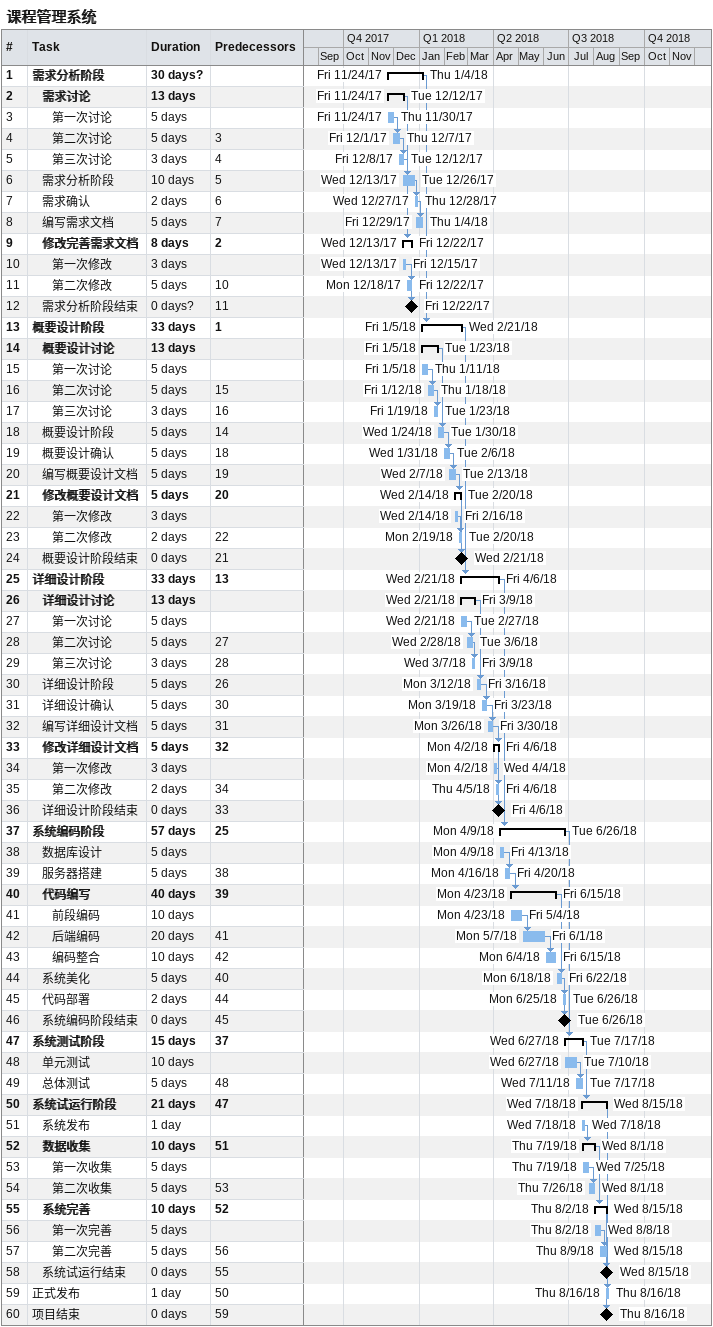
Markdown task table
课程管理系统

| ID | Level | Task | Duration | Start | Finish | Predecessors |
|---|---|---|---|---|---|---|
| 1 | 1 | **需求分析阶段** | 30d? | 2017-11-24 | 2018-01-04 |  |
| 2 | 2 | **需求讨论** | 13d | 2017-11-24 | 2017-12-12 |  |
| 3 | 3 | 第一次讨论 | 5d | 2017-11-24 | 2017-11-30 |  |
| 4 | 3 | 第二次讨论 | 5d | 2017-12-01 | 2017-12-07 | 3 |
| 5 | 3 | 第三次讨论 | 3d | 2017-12-08 | 2017-12-12 | 4 |
| 6 | 2 | 需求分析阶段 | 10d | 2017-12-13 | 2017-12-26 | 5 |
| 7 | 2 | 需求确认 | 2d | 2017-12-27 | 2017-12-28 | 6 |
| 8 | 2 | 编写需求文档 | 5d | 2017-12-29 | 2018-01-04 | 7 |
| 9 | 2 | **修改完善需求文档** | 8d | 2017-12-13 | 2017-12-22 | 2 |
| 10 | 3 | 第一次修改 | 3d | 2017-12-13 | 2017-12-15 |  |
| 11 | 3 | 第二次修改 | 5d | 2017-12-18 | 2017-12-22 | 10 |
| 12 | 2 | 需求分析阶段结束 | 0d? | 2017-12-22 | 2017-12-22 | 11 |
| 13 | 1 | **概要设计阶段** | 33d | 2018-01-05 | 2018-02-21 | 1 |
| 14 | 2 | **概要设计讨论** | 13d | 2018-01-05 | 2018-01-23 |  |
| 15 | 3 | 第一次讨论 | 5d | 2018-01-05 | 2018-01-11 |  |
| 16 | 3 | 第二次讨论 | 5d | 2018-01-12 | 2018-01-18 | 15 |
| 17 | 3 | 第三次讨论 | 3d | 2018-01-19 | 2018-01-23 | 16 |
| 18 | 2 | 概要设计阶段 | 5d | 2018-01-24 | 2018-01-30 | 14 |
| 19 | 2 | 概要设计确认 | 5d | 2018-01-31 | 2018-02-06 | 18 |
| 20 | 2 | 编写概要设计文档 | 5d | 2018-02-07 | 2018-02-13 | 19 |
| 21 | 2 | **修改概要设计文档** | 5d | 2018-02-14 | 2018-02-20 | 20 |
| 22 | 3 | 第一次修改 | 3d | 2018-02-14 | 2018-02-16 |  |
| 23 | 3 | 第二次修改 | 2d | 2018-02-19 | 2018-02-20 | 22 |
| 24 | 2 | 概要设计阶段结束 | 0d | 2018-02-21 | 2018-02-21 | 21 |
| 25 | 1 | **详细设计阶段** | 33d | 2018-02-21 | 2018-04-06 | 13 |
| 26 | 2 | **详细设计讨论** | 13d | 2018-02-21 | 2018-03-09 |  |
| 27 | 3 | 第一次讨论 | 5d | 2018-02-21 | 2018-02-27 |  |
| 28 | 3 | 第二次讨论 | 5d | 2018-02-28 | 2018-03-06 | 27 |
| 29 | 3 | 第三次讨论 | 3d | 2018-03-07 | 2018-03-09 | 28 |
| 30 | 2 | 详细设计阶段 | 5d | 2018-03-12 | 2018-03-16 | 26 |
| 31 | 2 | 详细设计确认 | 5d | 2018-03-19 | 2018-03-23 | 30 |
| 32 | 2 | 编写详细设计文档 | 5d | 2018-03-26 | 2018-03-30 | 31 |
| 33 | 2 | **修改详细设计文档** | 5d | 2018-04-02 | 2018-04-06 | 32 |
| 34 | 3 | 第一次修改 | 3d | 2018-04-02 | 2018-04-04 |  |
| 35 | 3 | 第二次修改 | 2d | 2018-04-05 | 2018-04-06 | 34 |
| 36 | 2 | 详细设计阶段结束 | 0d | 2018-04-06 | 2018-04-06 | 33 |
| 37 | 1 | **系统编码阶段** | 57d | 2018-04-09 | 2018-06-26 | 25 |
| 38 | 2 | 数据库设计 | 5d | 2018-04-09 | 2018-04-13 |  |
| 39 | 2 | 服务器搭建 | 5d | 2018-04-16 | 2018-04-20 | 38 |
| 40 | 2 | **代码编写** | 40d | 2018-04-23 | 2018-06-15 | 39 |
| 41 | 3 | 前段编码 | 10d | 2018-04-23 | 2018-05-04 |  |
| 42 | 3 | 后端编码 | 20d | 2018-05-07 | 2018-06-01 | 41 |
| 43 | 3 | 编码整合 | 10d | 2018-06-04 | 2018-06-15 | 42 |
| 44 | 2 | 系统美化 | 5d | 2018-06-18 | 2018-06-22 | 40 |
| 45 | 2 | 代码部署 | 2d | 2018-06-25 | 2018-06-26 | 44 |
| 46 | 2 | 系统编码阶段结束 | 0d | 2018-06-26 | 2018-06-26 | 45 |
| 47 | 1 | **系统测试阶段** | 15d | 2018-06-27 | 2018-07-17 | 37 |
| 48 | 2 | 单元测试 | 10d | 2018-06-27 | 2018-07-10 |  |
| 49 | 2 | 总体测试 | 5d | 2018-07-11 | 2018-07-17 | 48 |
| 50 | 1 | **系统试运行阶段** | 21d | 2018-07-18 | 2018-08-15 | 47 |
| 51 | 2 | 系统发布 | 1d | 2018-07-18 | 2018-07-18 |  |
| 52 | 2 | **数据收集** | 10d | 2018-07-19 | 2018-08-01 | 51 |
| 53 | 3 | 第一次收集 | 5d | 2018-07-19 | 2018-07-25 |  |
| 54 | 3 | 第二次收集 | 5d | 2018-07-26 | 2018-08-01 | 53 |
| 55 | 2 | **系统完善** | 10d | 2018-08-02 | 2018-08-15 | 52 |
| 56 | 3 | 第一次完善 | 5d | 2018-08-02 | 2018-08-08 |  |
| 57 | 3 | 第二次完善 | 5d | 2018-08-09 | 2018-08-15 | 56 |
| 58 | 2 | 系统试运行结束 | 0d | 2018-08-15 | 2018-08-15 | 55 |
| 59 | 1 | 正式发布 | 1d | 2018-08-16 | 2018-08-16 | 50 |
| 60 | 1 | 项目结束 | 0d | 2018-08-16 | 2018-08-16 | 59 |
